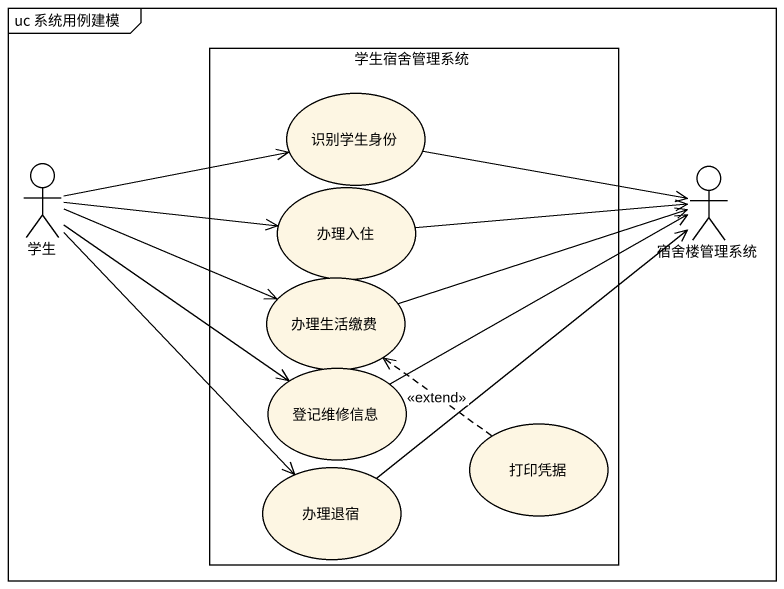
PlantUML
@startuml
mainframe uc 系统用例建模
rectangle 学生宿舍管理系统 {
  usecase 识别学生身份
  usecase 办理入住
  usecase 办理生活缴费
  usecase 登记维修信息
  usecase 打印凭据
  usecase 办理退宿
}
actor 学生
actor 宿舍楼管理系统
学生 -right-> 识别学生身份
学生 -right-> 办理入住
学生 -right-> 办理生活缴费
学生 --> 登记维修信息
学生 --> 办理退宿
宿舍楼管理系统 <-left- 识别学生身份
宿舍楼管理系统 <-left- 办理入住
办理生活缴费 -right-> 宿舍楼管理系统
登记维修信息 -right-> 宿舍楼管理系统
打印凭据 .up.> 办理生活缴费 : <<extend>>
办理退宿 -up-> 宿舍楼管理系统
@enduml
